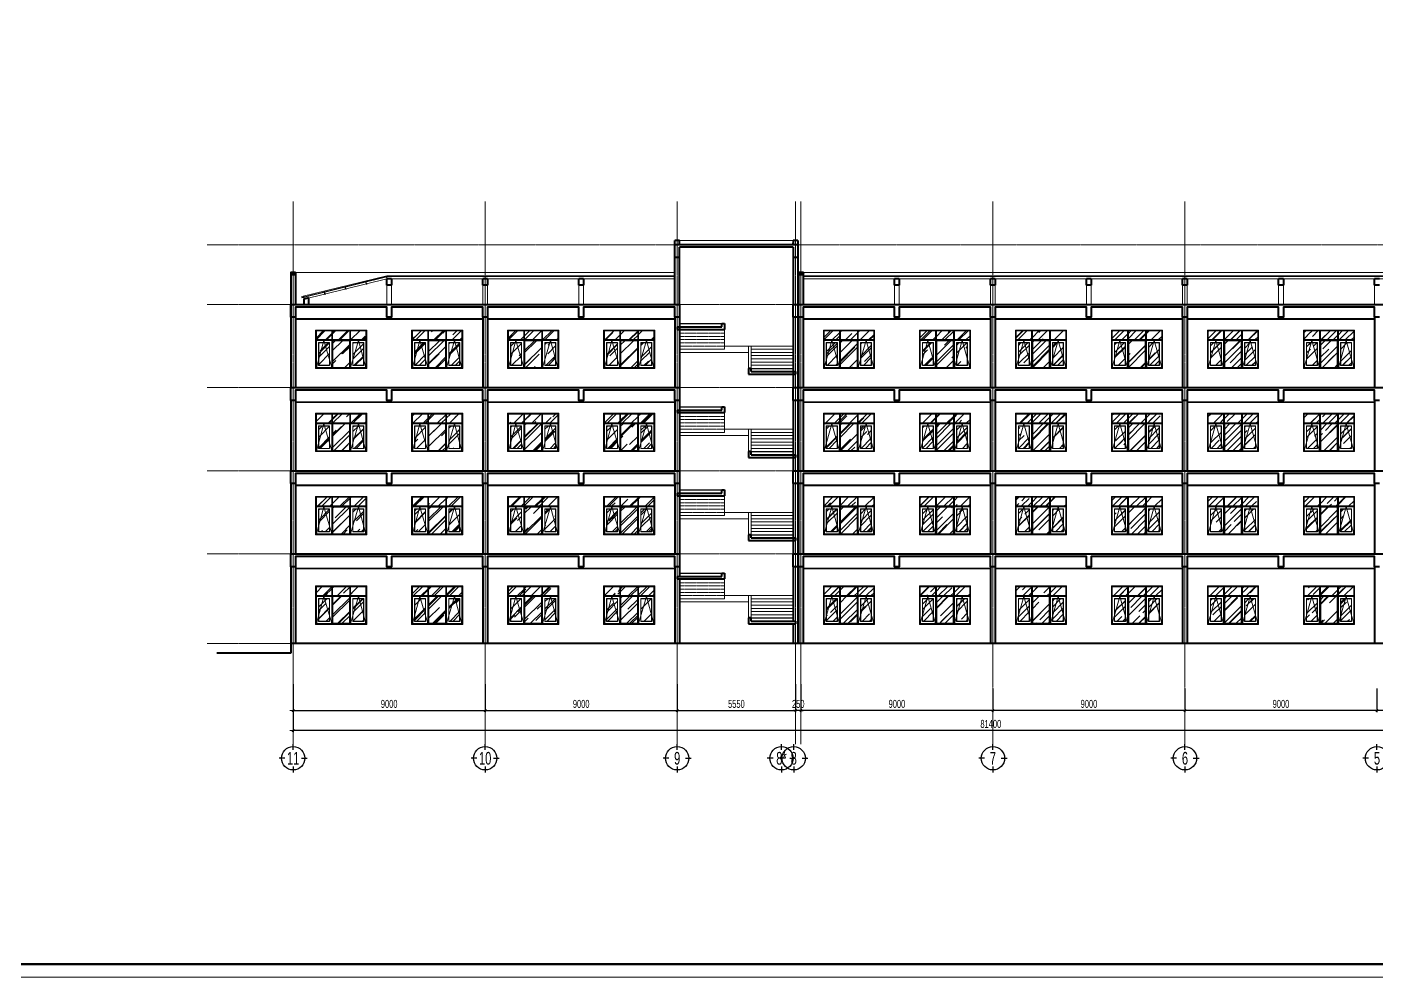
# Model space of a CAD drawing. Header units: millimetres. Extents: x 3174748 to 6019813, y -1021377 to -112338.
# Drawn here: x 3554969 to 3618243, y -346133 to -301583 of the extents above; entities that cross this region are included whole.
import ezdxf
from ezdxf.enums import TextEntityAlignment as Align

# ---------------------------------------------------------------- set-up
doc = ezdxf.new("R2010")
doc.units = ezdxf.units.MM
doc.header["$LTSCALE"] = 60
doc.header["$MEASUREMENT"] = 0
for name, pattern in [('18.06.01 - MAM NON$0$HIDDEN', [9.525, 6.35, -3.175]), ('CENTER', [2, 1.25, -0.25, 0.25, -0.25]), ('HIDDEN', [0.375, 0.25, -0.125])]:
    doc.linetypes.add(name, pattern=pattern)
doc.layers.get('DEFPOINTS').update_dxf_attribs({"lineweight": 0})
for name, color, linetype, lineweight in [('cat1', 30, 'Continuous', 40), ('cat2', 22, 'Continuous', 30), ('DBH_thay1', 63, 'Continuous', 18), ('dim', 144, 'Continuous', 13), ('hatch1', 136, 'Continuous', 9), ('Khungten_LCDI', 7, 'Continuous', 5), ('LC Dim', 8, 'Continuous', 18), ('LC Text1', 3, 'Continuous', 20), ('manh2', 155, 'Continuous', 9), ('thay1', 63, 'Continuous', 18), ('thay2', 151, 'Continuous', 15), ('truc', 76, 'CENTER', 9)]:
    doc.layers.add(name, color=color, linetype=linetype, lineweight=lineweight)
doc.styles.add('EG 1', font='VHAVANB.TTF')
doc.styles.add('HOATBIF', font='hoatbif.shx', dxfattribs={"width": 0.7})
doc.styles.add('Khungten', font='VHAVAN.TTF', dxfattribs={"width": 0.9, "height": 5000})
doc.styles.add('Tahoma', font='tahoma.ttf')
doc.styles.add('Title', font='VHBLACK.TTF', dxfattribs={"width": 0.8})
doc.dimstyles.new('1-150', dxfattribs={"dimscale": 150, "dimtxt": 2.5, "dimasz": 0.35, "dimexe": 0.5, "dimexo": 0, "dimgap": 0.8, "dimtad": 1, "dimdec": 0, "dimzin": 0, "dimdsep": 46, "dimtxsty": 'HOATBIF', "dimblk1": 'DOT', "dimblk2": 'DOT', "dimsah": 1, "dimcen": -1, "dimdle": 1, "dimclrd": 256, "dimclre": 256, "dimclrt": 4, "dimadec": 3, "dimazin": 2, "dimtfac": 0.333333, "dimtdec": 0, "dimtix": 1, "dimtmove": 2, "dimatfit": 3, "dimldrblk": 'DOT', "dimfxl": 1, "dimtvp": 0.833333, "dimtolj": 1, "dimtzin": 0, "dimarcsym": 0})
pattern_1 = [(135, (277759.4, 24012.63), (-1357.645, 509.117), [9000, -1200, 3000, -600]), (135, (276983, 24364.8), (-140.0073, -988.5353), [1800, -198, 3600, -450]), (135, (277186.6, 23864.14), (-2490.42983, 1921.91656), [4800, -840, 2400, -600])]
pattern_2 = [(135, (277759.4, 23662.6), (-1357.645, 509.117), [9000, -1200, 3000, -600]), (135, (276983, 24014.8), (-140.0073, -988.5353), [1800, -198, 3600, -450]), (135, (277186.6, 23514.14), (-2490.42983, 1921.91656), [4800, -840, 2400, -600])]

# ---------------------------------------------------------------- blocks, each defined once
blk = doc.blocks.new('lcdi fix H')
at = {"layer": 'DEFPOINTS', "lineweight": 0}
blk.add_lwpolyline([(-1200, -14850), (-1200, 14850), (40800, 14850), (40800, -14850)], close=True, dxfattribs=at)
at = {"layer": 'Khungten_LCDI', "color": 5, "lineweight": 60}
blk.add_lwpolyline([(0, -14650), (0, 14650), (40600, 14650), (40600, -14650)], close=True, dxfattribs=at)
at = {"color": 7, "style": 'Khungten', "width": 0.8}
for tag, p in [('REVISION', (39499, -10746)), ('NGAYHT', (39546, -11609))]:
    blk.add_attdef(tag, text='', height=200, dxfattribs=at).set_placement(p, align=Align.CENTER)
at = {"layer": 'LC Text1', "style": 'Title', "width": 3.882085}
for tag, p, p2 in [('TENBANVE1', (36913, -8886), (40339, -8886)), ('TENBANVE2', (36913, -9562), (40339, -9562))]:
    blk.add_attdef(tag, text='', height=250, dxfattribs=at).set_placement(p, p2, align=Align.FIT)
at = {"layer": 'LC Text1', "style": 'Title', "width": 0.7}
blk.add_attdef('SOBANVE', text='', height=250, dxfattribs=at).set_placement((39562, -13896), align=Align.CENTER)
blk = doc.blocks.new('A$C745F2B48')
at = {"layer": 'truc'}
for p, q in [((43081, 25450), (43081, 0)), ((52081, 25450), (52081, 0)), ((61081, 25450), (61081, 0)), ((61331, 25450), (61331, 0)), ((66881, 25450), (66881, 0)), ((75881, 25450), (75881, 0)), ((84881, 25450), (84881, 0)), ((0, 23418), (88920, 23418)), ((0, 20618), (88920, 20618)), ((0, 16718), (88920, 16718)), ((0, 12818), (88920, 12818)), ((0, 8918), (88920, 8918)), ((0, 4718), (88920, 4718))]:
    blk.add_line(p, q, dxfattribs=at)
blk = doc.blocks.new('DOT')
at = {"layer": 'LC Dim'}
blk.add_line((-3, 0), (3, 0), dxfattribs=at)
at = {"layer": 'LC Dim', "color": 4}
blk.add_line((-1, -1), (1, 1), dxfattribs=at)
blk.add_lwpolyline([(0.5, 1), (-1, -0.5), (-0.5, -1), (1, 0.5)], close=True, dxfattribs=at)
blk = doc.blocks.new('*D174')
at = {"layer": 'DEFPOINTS', "color": 0, "transparency": 16777216}
for p in [(3567443, -332406), (3576443, -332406), (3576443, -333635)]:
    blk.add_point(p, dxfattribs=at)
at = {"layer": 'dim', "lineweight": -2, "transparency": 16777216}
for p, q in [((3567443, -332406), (3567443, -333710)), ((3576443, -332406), (3576443, -333710)), ((3567496, -333635), (3576391, -333635))]:
    blk.add_line(p, q, dxfattribs=at)
at = {"layer": 'dim', "lineweight": -2, "transparency": 16777216, "xscale": 52.5, "yscale": 52.5, "zscale": 52.5, "rotation": 180}
blk.add_blockref('DOT', (3567443, -333635), dxfattribs=at)
at = {"layer": 'dim', "lineweight": -2, "transparency": 16777216, "xscale": 52.5, "yscale": 52.5, "zscale": 52.5}
blk.add_blockref('DOT', (3576443, -333635), dxfattribs=at)
at = {"layer": 'dim', "color": 4, "transparency": 16777216, "insert": (3571943, -333328), "char_height": 375, "attachment_point": 5, "style": 'HOATBIF'}
blk.add_mtext('\\A1;9000', dxfattribs=at)
blk = doc.blocks.new('*D175')
at = {"layer": 'DEFPOINTS', "color": 0, "transparency": 16777216}
for p in [(3576443, -332406), (3585443, -332406), (3585443, -333635)]:
    blk.add_point(p, dxfattribs=at)
at = {"layer": 'dim', "lineweight": -2, "transparency": 16777216}
for p, q in [((3576443, -332406), (3576443, -333710)), ((3585443, -332406), (3585443, -333710)), ((3576496, -333635), (3585391, -333635))]:
    blk.add_line(p, q, dxfattribs=at)
at = {"layer": 'dim', "lineweight": -2, "transparency": 16777216, "xscale": 52.5, "yscale": 52.5, "zscale": 52.5, "rotation": 180}
blk.add_blockref('DOT', (3576443, -333635), dxfattribs=at)
at = {"layer": 'dim', "lineweight": -2, "transparency": 16777216, "xscale": 52.5, "yscale": 52.5, "zscale": 52.5}
blk.add_blockref('DOT', (3585443, -333635), dxfattribs=at)
at = {"layer": 'dim', "color": 4, "transparency": 16777216, "insert": (3580943, -333328), "char_height": 375, "attachment_point": 5, "style": 'HOATBIF'}
blk.add_mtext('\\A1;9000', dxfattribs=at)
blk = doc.blocks.new('*D176')
at = {"layer": 'DEFPOINTS', "color": 0, "transparency": 16777216}
for p in [(3585443, -332406), (3590993, -332406), (3590993, -333635)]:
    blk.add_point(p, dxfattribs=at)
at = {"layer": 'dim', "lineweight": -2, "transparency": 16777216}
for p, q in [((3585443, -332406), (3585443, -333710)), ((3590993, -332406), (3590993, -333710)), ((3585496, -333635), (3590941, -333635))]:
    blk.add_line(p, q, dxfattribs=at)
at = {"layer": 'dim', "lineweight": -2, "transparency": 16777216, "xscale": 52.5, "yscale": 52.5, "zscale": 52.5, "rotation": 180}
blk.add_blockref('DOT', (3585443, -333635), dxfattribs=at)
at = {"layer": 'dim', "lineweight": -2, "transparency": 16777216, "xscale": 52.5, "yscale": 52.5, "zscale": 52.5}
blk.add_blockref('DOT', (3590993, -333635), dxfattribs=at)
at = {"layer": 'dim', "color": 4, "transparency": 16777216, "insert": (3588218, -333328), "char_height": 375, "attachment_point": 5, "style": 'HOATBIF'}
blk.add_mtext('\\A1;5550', dxfattribs=at)
blk = doc.blocks.new('*D180')
at = {"layer": 'DEFPOINTS', "color": 0, "transparency": 16777216}
for p in [(3618243, -332601), (3627243, -332406), (3618243, -333635)]:
    blk.add_point(p, dxfattribs=at)
at = {"layer": 'dim', "lineweight": -2, "transparency": 16777216}
for p, q in [((3618243, -332601), (3618243, -333710)), ((3627243, -332406), (3627243, -333710)), ((3627191, -333635), (3618296, -333635))]:
    blk.add_line(p, q, dxfattribs=at)
at = {"layer": 'dim', "lineweight": -2, "transparency": 16777216, "xscale": 52.5, "yscale": 52.5, "zscale": 52.5, "rotation": 180}
blk.add_blockref('DOT', (3618243, -333635), dxfattribs=at)
at = {"layer": 'dim', "lineweight": -2, "transparency": 16777216, "xscale": 52.5, "yscale": 52.5, "zscale": 52.5}
blk.add_blockref('DOT', (3627243, -333635), dxfattribs=at)
at = {"layer": 'dim', "color": 4, "transparency": 16777216, "insert": (3622743, -333328), "char_height": 375, "attachment_point": 5, "style": 'HOATBIF'}
blk.add_mtext('\\A1;9000', dxfattribs=at)
blk = doc.blocks.new('*D181')
at = {"layer": 'DEFPOINTS', "color": 0, "transparency": 16777216}
for p in [(3609243, -332601), (3618243, -332601), (3609243, -333635)]:
    blk.add_point(p, dxfattribs=at)
at = {"layer": 'dim', "lineweight": -2, "transparency": 16777216}
for p, q in [((3609243, -332601), (3609243, -333710)), ((3618243, -332601), (3618243, -333710)), ((3618191, -333635), (3609296, -333635))]:
    blk.add_line(p, q, dxfattribs=at)
at = {"layer": 'dim', "lineweight": -2, "transparency": 16777216, "xscale": 52.5, "yscale": 52.5, "zscale": 52.5, "rotation": 180}
blk.add_blockref('DOT', (3609243, -333635), dxfattribs=at)
at = {"layer": 'dim', "lineweight": -2, "transparency": 16777216, "xscale": 52.5, "yscale": 52.5, "zscale": 52.5}
blk.add_blockref('DOT', (3618243, -333635), dxfattribs=at)
at = {"layer": 'dim', "color": 4, "transparency": 16777216, "insert": (3613743, -333328), "char_height": 375, "attachment_point": 5, "style": 'HOATBIF'}
blk.add_mtext('\\A1;9000', dxfattribs=at)
blk = doc.blocks.new('*D182')
at = {"layer": 'DEFPOINTS', "color": 0, "transparency": 16777216}
for p in [(3600243, -332601), (3609243, -332601), (3600243, -333635)]:
    blk.add_point(p, dxfattribs=at)
at = {"layer": 'dim', "lineweight": -2, "transparency": 16777216}
for p, q in [((3600243, -332601), (3600243, -333710)), ((3609243, -332601), (3609243, -333710)), ((3609191, -333635), (3600296, -333635))]:
    blk.add_line(p, q, dxfattribs=at)
at = {"layer": 'dim', "lineweight": -2, "transparency": 16777216, "xscale": 52.5, "yscale": 52.5, "zscale": 52.5, "rotation": 180}
blk.add_blockref('DOT', (3600243, -333635), dxfattribs=at)
at = {"layer": 'dim', "lineweight": -2, "transparency": 16777216, "xscale": 52.5, "yscale": 52.5, "zscale": 52.5}
blk.add_blockref('DOT', (3609243, -333635), dxfattribs=at)
at = {"layer": 'dim', "color": 4, "transparency": 16777216, "insert": (3604743, -333328), "char_height": 375, "attachment_point": 5, "style": 'HOATBIF'}
blk.add_mtext('\\A1;9000', dxfattribs=at)
blk = doc.blocks.new('*D183')
at = {"layer": 'DEFPOINTS', "color": 0, "transparency": 16777216}
for p in [(3591243, -332406), (3600243, -332601), (3591243, -333635)]:
    blk.add_point(p, dxfattribs=at)
at = {"layer": 'dim', "lineweight": -2, "transparency": 16777216}
for p, q in [((3591243, -332406), (3591243, -333710)), ((3600243, -332601), (3600243, -333710)), ((3600191, -333635), (3591296, -333635))]:
    blk.add_line(p, q, dxfattribs=at)
at = {"layer": 'dim', "lineweight": -2, "transparency": 16777216, "xscale": 52.5, "yscale": 52.5, "zscale": 52.5, "rotation": 180}
blk.add_blockref('DOT', (3591243, -333635), dxfattribs=at)
at = {"layer": 'dim', "lineweight": -2, "transparency": 16777216, "xscale": 52.5, "yscale": 52.5, "zscale": 52.5}
blk.add_blockref('DOT', (3600243, -333635), dxfattribs=at)
at = {"layer": 'dim', "color": 4, "transparency": 16777216, "insert": (3595743, -333328), "char_height": 375, "attachment_point": 5, "style": 'HOATBIF'}
blk.add_mtext('\\A1;9000', dxfattribs=at)
blk = doc.blocks.new('*D184')
at = {"layer": 'DEFPOINTS', "color": 0, "transparency": 16777216}
for p in [(3590993, -332896), (3591243, -332896), (3590993, -333635)]:
    blk.add_point(p, dxfattribs=at)
at = {"layer": 'dim', "lineweight": -2, "transparency": 16777216}
for p, q in [((3590993, -332896), (3590993, -333710)), ((3591243, -332896), (3591243, -333710)), ((3590941, -333635), (3590888, -333635)), ((3591243, -333635), (3590993, -333635)), ((3591296, -333635), (3591348, -333635))]:
    blk.add_line(p, q, dxfattribs=at)
at = {"layer": 'dim', "lineweight": -2, "transparency": 16777216, "xscale": 52.5, "yscale": 52.5, "zscale": 52.5}
blk.add_blockref('DOT', (3590993, -333635), dxfattribs=at)
at = {"layer": 'dim', "lineweight": -2, "transparency": 16777216, "xscale": 52.5, "yscale": 52.5, "zscale": 52.5, "rotation": 180}
blk.add_blockref('DOT', (3591243, -333635), dxfattribs=at)
at = {"layer": 'dim', "color": 4, "transparency": 16777216, "insert": (3591118, -333328), "char_height": 375, "attachment_point": 5, "style": 'HOATBIF'}
blk.add_mtext('\\A1;250', dxfattribs=at)
blk = doc.blocks.new('*D185')
at = {"layer": 'DEFPOINTS', "color": 0, "transparency": 16777216}
for p in [(3567443, -332406, 0), (3648843, -332406, 0), (3567443, -334573)]:
    blk.add_point(p, dxfattribs=at)
at = {"layer": 'dim', "lineweight": -2, "transparency": 16777216}
for p, q in [((3567443, -332406), (3567443, -334648)), ((3648843, -332406), (3648843, -334648)), ((3648791, -334573), (3567496, -334573))]:
    blk.add_line(p, q, dxfattribs=at)
at = {"layer": 'dim', "lineweight": -2, "transparency": 16777216, "xscale": 52.5, "yscale": 52.5, "zscale": 52.5, "rotation": 180}
blk.add_blockref('DOT', (3567443, -334573), dxfattribs=at)
at = {"layer": 'dim', "lineweight": -2, "transparency": 16777216, "xscale": 52.5, "yscale": 52.5, "zscale": 52.5}
blk.add_blockref('DOT', (3648843, -334573), dxfattribs=at)
at = {"layer": 'dim', "color": 4, "transparency": 16777216, "insert": (3600143, -334265), "char_height": 375, "attachment_point": 5, "style": 'HOATBIF'}
blk.add_mtext('\\A1;81400', dxfattribs=at)
blk = doc.blocks.new('KyHieu TrucDinhVi')
at = {"color": 7, "lineweight": 30}
for p, q in [((0, 2.36), (0, 4)), ((-2.36, 0), (-4, 0)), ((2.36, 0), (4, 0)), ((0, -2.36), (0, -4))]:
    blk.add_line(p, q, dxfattribs=at)
blk.add_circle((0, 0), 3.3, dxfattribs=at)
at = {"ltscale": 20, "style": 'Tahoma'}
blk.add_attdef('AA', text='', height=3, dxfattribs=at).set_placement((0, 0), align=Align.MIDDLE_CENTER)
blk = doc.blocks.new('A$C734D07D0')
at = {"layer": 'hatch1'}
h = blk.add_hatch(dxfattribs=at)
h.set_pattern_fill('BTCT', color=256, scale=20)
h.set_pattern_definition([(50, (-237974.33, 109918.81), (143.452037, -12.550427), [15, -165]), (355, (-237974.33, 109918.81), (-27.75027, 150.43843), [12, -132]), (100.4514, (-237962.38, 109917.77), (115.70188, 137.88791), [12.74804, -140.22842]), (46.1842, (-237974.33, 109958.81), (213.44821, -33.1038), [22.5, -247.5]), (96.6356, (-237956.54, 109956.05), (186.93254, 194.82357), [19.12206, -210.3426]), (351.1842, (-237974.33, 109958.81), (186.93239, 194.82372), [18, -198]), (21, (-237954.33, 109948.81), (119.38141, -80.52378), [15, -165]), (326, (-237954.33, 109948.81), (48.66307, 145.03001), [12, -132]), (71.4514, (-237944.38, 109942.1), (168.044526, 64.5061), [12.74804, -140.22842]), (37.5, (-237974.33, 109918.813), (2.431971, 66.578771), [0, -130.4, 0, -134, 0, -132.5]), (7.5, (-237974.33, 109918.81), (52.613907, 78.882342), [0, -76.4, 0, -127.4, 0, -50.5]), (327.5, (-238018.93, 109918.813), (106.764487, -4.510974), [0, -50, 0, -156, 0, -207]), (317.5, (-238038.93, 109918.81), (116.637234, 20.020996), [0, -65, 0, -103.6, 0, -147]), (45, (-237974.33, 109918.81), (-53.033009, 53.033009), []), (45, (-237938.975, 109918.81), (-53.033009, 53.033009), [])])
h.paths.add_polyline_path([(220, 100), (0, 100), (0, 0), (220, 0)])
at = {"layer": 'cat1'}
blk.add_lwpolyline([(220, 100), (0, 100), (0, 0), (220, 0)], close=True, dxfattribs=at)
blk = doc.blocks.new('A$C39BC2473')
at = {"layer": 'cat2'}
blk.add_lwpolyline([(50, 100), (0, 100), (0, 0), (50, 0)], dxfattribs=at)
blk = doc.blocks.new('*U85')
at = {"layer": 'cat1', "xscale": 0.999421507006231, "yscale": 0.999421507006231, "zscale": 0.999421507006231}
blk.add_blockref('A$C39BC2473', (-25, -50), dxfattribs=at)
blk = doc.blocks.new('*U86')
at = {"layer": 'cat1', "color": 0, "linetype": 'ByBlock', "lineweight": -2, "transparency": 16777216}
for p in [(0, 0), (1000, 0), (2000, 0), (3000, 0), (4000, 0)]:
    blk.add_blockref('*U85', p, dxfattribs=at)
blk = doc.blocks.new('cua so lop hoc')
at = {"layer": 'hatch1', "extrusion": (0, 0, -1)}
h = blk.add_hatch(dxfattribs=at)
h.set_pattern_fill('AR-RROOF', color=256, scale=600, angle=134.99999)
h.set_pattern_definition(pattern_2)
h.paths.add_polyline_path([(-760, 1760), (-40, 1760), (-40, 1350), (-760, 1350)])
h = blk.add_hatch(dxfattribs=at)
h.set_pattern_fill('AR-RROOF', color=256, scale=600, angle=134.99999)
h.set_pattern_definition(pattern_2)
h.paths.add_polyline_path([(-1600, 1760), (-800, 1760), (-800, 1350), (-1600, 1350)])
h = blk.add_hatch(dxfattribs=at)
h.set_pattern_fill('AR-RROOF', color=256, scale=600, angle=134.99999)
h.set_pattern_definition(pattern_1)
edge = h.paths.add_edge_path()
edge.add_line((-1600, 1298), (-800, 1298))
edge.add_line((-800, 1298), (-800, 52))
edge.add_line((-800, 52), (-1600, 52))
edge.add_line((-1600, 52), (-1600, 1448))
h = blk.add_hatch(dxfattribs=at)
h.set_pattern_fill('AR-RROOF', color=256, scale=600, angle=134.99999)
h.set_pattern_definition(pattern_2)
h.paths.add_polyline_path([(-2360, 1760), (-1640, 1760), (-1640, 1350), (-2360, 1350)])
h = blk.add_hatch(dxfattribs=at)
h.set_pattern_fill('AR-RROOF', color=256, scale=600, angle=134.99999)
h.set_pattern_definition(pattern_1)
edge = h.paths.add_edge_path()
edge.add_line((-661, 1198), (-165, 1198))
edge.add_line((-165, 1198), (-165, 152))
edge.add_line((-152, 152), (-648, 152))
edge.add_line((-648, 152), (-661, 1207))
h = blk.add_hatch(dxfattribs=at)
h.set_pattern_fill('AR-RROOF', color=256, scale=600, angle=134.99999)
h.set_pattern_definition(pattern_1)
edge = h.paths.add_edge_path()
edge.add_line((-2248, 1198), (-1752, 1198))
edge.add_line((-1752, 1198), (-1752, 52))
edge.add_line((-1752, 152), (-2248, 152))
edge.add_line((-2248, 152), (-2248, 1200))
at = {"layer": 'hatch1', "linetype": '18.06.01 - MAM NON$0$HIDDEN', "ltscale": 20, "extrusion": (0, 0, -1)}
for points in [[(-760, 40), (-393, 1310), (-40, 40)], [(-2360, 40), (-2007, 1310), (-1640, 40)]]:
    blk.add_lwpolyline(points, dxfattribs=at)
at = {"layer": 'manh2', "extrusion": (-1.25491e-18, -1.82462e-06, -1)}
for p, q in [((0, 1800), (760, 1800)), ((0, 0), (0, 1800)), ((40, 1800), (40, 0)), ((760, 1760), (40, 1760)), ((40, 1350), (760, 1350)), ((760, 1310), (40, 1310)), ((760, 0), (760, 1800)), ((760, 1800), (1600, 1800)), ((800, 1800), (800, 0)), ((1600, 1760), (800, 1760)), ((800, 1350), (1600, 1350)), ((1600, 1310), (800, 1310)), ((1600, 0), (1600, 1800)), ((1600, 1800), (2360, 1800)), ((1640, 1800), (1640, 0)), ((2360, 1760), (1640, 1760)), ((1640, 1350), (2360, 1350)), ((2360, 1310), (1640, 1310)), ((2360, 0), (2360, 1800)), ((2360, 1800), (2400, 1800)), ((2400, 0), (2400, 1800)), ((0, 0), (760, 0)), ((40, 40), (760, 40)), ((760, 0), (1600, 0)), ((800, 40), (1600, 40)), ((1600, 0), (2360, 0)), ((1640, 40), (2360, 40)), ((2360, 0), (2400, 0))]:
    blk.add_line(p, q, dxfattribs=at)
at = {"layer": 'manh2', "extrusion": (0, 0, -1)}
for points in [[(-1588, 1298), (-812, 1298), (-812, 52), (-1588, 52)], [(-140, 1210), (-660, 1210), (-660, 140), (-140, 140)], [(-152, 1198), (-648, 1198), (-648, 152), (-152, 152)], [(-2260, 1210), (-1740, 1210), (-1740, 140), (-2260, 140)], [(-2248, 1198), (-1752, 1198), (-1752, 152), (-2248, 152)]]:
    blk.add_lwpolyline(points, close=True, dxfattribs=at)

msp = doc.modelspace()

# ---------------------------------------------------------------- linework, layer by layer
at = {"layer": 'cat1'}
for p, q in [((3585553.2, -311594.8), (3585333.2, -311594.8)), ((3585333.2, -314594.8), (3585333.2, -311594.8)), ((3591103.2, -311794.8), (3585333.2, -311794.8)), ((3585553.2, -311794.8), (3585553.2, -311594.8)), ((3590883.2, -311914.8), (3585553.2, -311914.8)), ((3585553.2, -314594.8), (3585553.2, -311914.8)), ((3590883.2, -311594.8), (3590883.2, -311794.8)), ((3591103.2, -311594.8), (3590883.2, -311594.8)), ((3590883.2, -311794.8), (3590883.2, -311697.6)), ((3590883.2, -311914.8), (3590883.2, -314594.8)), ((3591103.2, -311594.8), (3591103.2, -314594.8)), ((3585553.2, -312394.8), (3585333.2, -312394.8)), ((3591103.2, -312394.8), (3590883.2, -312394.8)), ((3567333.2, -313094.8), (3567553.2, -313094.8)), ((3567333.2, -313094.8), (3567333.2, -318494.8)), ((3567553.2, -313094.8), (3567553.2, -314594.8)), ((3591133.2, -313094.8), (3591133.2, -314594.8)), ((3591353.2, -313094.8), (3591133.2, -313094.8)), ((3591353.2, -313094.8), (3591353.2, -314594.8)), ((3572053.2, -313394.8), (3571833.2, -313394.8)), ((3571833.2, -313694.8), (3571833.2, -313394.8)), ((3572053.2, -313694.8), (3571833.2, -313694.8)), ((3572053.2, -313394.8), (3572053.2, -313694.8)), ((3576553.2, -313394.8), (3576333.2, -313394.8)), ((3576333.2, -313694.8), (3576333.2, -313394.8)), ((3576553.2, -313694.8), (3576333.2, -313694.8)), ((3576553.2, -313394.8), (3576553.2, -313694.8)), ((3581053.2, -313394.8), (3580833.2, -313394.8)), ((3580833.2, -313694.8), (3580833.2, -313394.8)), ((3581053.2, -313694.8), (3580833.2, -313694.8)), ((3581053.2, -313394.8), (3581053.2, -313694.8)), ((3595853.2, -313394.8), (3595633.2, -313394.8)), ((3595633.2, -313694.8), (3595633.2, -313394.8)), ((3595853.2, -313694.8), (3595633.2, -313694.8)), ((3595853.2, -313394.8), (3595853.2, -313694.8)), ((3600353.2, -313394.8), (3600133.2, -313394.8)), ((3600133.2, -313694.8), (3600133.2, -313394.8)), ((3600353.2, -313694.8), (3600133.2, -313694.8)), ((3600353.2, -313394.8), (3600353.2, -313694.8)), ((3604853.2, -313394.8), (3604633.2, -313394.8)), ((3604633.2, -313694.8), (3604633.2, -313394.8)), ((3604853.2, -313694.8), (3604633.2, -313694.8)), ((3604853.2, -313394.8), (3604853.2, -313694.8)), ((3609353.2, -313394.8), (3609133.2, -313394.8)), ((3609133.2, -313694.8), (3609133.2, -313394.8)), ((3609353.2, -313694.8), (3609133.2, -313694.8)), ((3609353.2, -313394.8), (3609353.2, -313694.8)), ((3613853.2, -313394.8), (3613633.2, -313394.8)), ((3613633.2, -313694.8), (3613633.2, -313394.8)), ((3613853.2, -313694.8), (3613633.2, -313694.8)), ((3613853.2, -313394.8), (3613853.2, -313694.8)), ((3618353.2, -313394.8), (3618133.2, -313394.8)), ((3618133.2, -313694.8), (3618133.2, -313394.8)), ((3618353.2, -313694.8), (3618133.2, -313694.8)), ((3568173.2, -314290.9), (3567953.2, -314344.8)), ((3567953.2, -314594.8), (3567953.2, -314344.8)), ((3568173.2, -314594.8), (3568173.2, -314290.9)), ((3567553.2, -314714.8), (3567553.2, -318494.8)), ((3576333.2, -315194.8), (3576333.2, -318494.8)), ((3576553.2, -315194.8), (3576553.2, -318494.8)), ((3585333.2, -315194.8), (3585333.2, -318494.8)), ((3585443.2, -315644.8), (3587533.2, -315644.8)), ((3585443.2, -315644.8), (3585443.2, -315764.8)), ((3585553.2, -315194.8), (3585553.2, -318494.8)), ((3587533.2, -315644.8), (3587533.2, -315494.8)), ((3587533.2, -315494.8), (3587653.2, -315494.8)), ((3587653.2, -315494.8), (3587653.2, -315764.8)), ((3590883.2, -315194.8), (3590883.2, -318494.8)), ((3591103.2, -315194.8), (3591103.2, -318494.8)), ((3591133.2, -315194.8), (3591133.2, -318494.8)), ((3591353.2, -315194.8), (3591353.2, -318494.8)), ((3600133.2, -315194.8), (3600133.2, -318494.8)), ((3600353.2, -315194.8), (3600353.2, -318494.8)), ((3609133.2, -315194.8), (3609133.2, -318494.8)), ((3609353.2, -315194.8), (3609353.2, -318494.8)), ((3618133.2, -315194.8), (3618133.2, -318494.8)), ((3585443.2, -315764.8), (3587653.2, -315764.8)), ((3588903.2, -317594.8), (3588783.2, -317594.8)), ((3588783.2, -317594.8), (3588783.2, -317864.8)), ((3588903.2, -317744.8), (3588903.2, -317594.8)), ((3588783.2, -317864.8), (3590993.2, -317864.8)), ((3588903.2, -317744.8), (3590993.2, -317744.8)), ((3590993.2, -317744.8), (3590993.2, -317864.8)), ((3567333.2, -319094.8), (3567333.2, -322394.8)), ((3567553.2, -319094.8), (3567553.2, -322394.8)), ((3576333.2, -319094.8), (3576333.2, -322394.8)), ((3576553.2, -319094.8), (3576553.2, -322394.8)), ((3585333.2, -319094.8), (3585333.2, -322394.8)), ((3585553.2, -319094.8), (3585553.2, -322394.8)), ((3587533.2, -319544.8), (3587533.2, -319394.8)), ((3587533.2, -319394.8), (3587653.2, -319394.8)), ((3587653.2, -319394.8), (3587653.2, -319664.8)), ((3590883.2, -319094.8), (3590883.2, -322394.8)), ((3591103.2, -319094.8), (3591103.2, -322394.8)), ((3591133.2, -319094.8), (3591133.2, -322394.8)), ((3591353.2, -319094.8), (3591353.2, -322394.8)), ((3600133.2, -319094.8), (3600133.2, -322394.8)), ((3600353.2, -319094.8), (3600353.2, -322394.8)), ((3609133.2, -319094.8), (3609133.2, -322394.8)), ((3609353.2, -319094.8), (3609353.2, -322394.8)), ((3618133.2, -319094.8), (3618133.2, -322394.8)), ((3585443.2, -319544.8), (3587533.2, -319544.8)), ((3585443.2, -319544.8), (3585443.2, -319664.8)), ((3585443.2, -319664.8), (3587653.2, -319664.8)), ((3588903.2, -321494.8), (3588783.2, -321494.8)), ((3588783.2, -321494.8), (3588783.2, -321764.8)), ((3588783.2, -321764.8), (3590993.2, -321764.8)), ((3588903.2, -321644.8), (3588903.2, -321494.8)), ((3588903.2, -321644.8), (3590993.2, -321644.8)), ((3590993.2, -321644.8), (3590993.2, -321764.8)), ((3567333.2, -322994.8), (3567333.2, -326294.8)), ((3567553.2, -322994.8), (3567553.2, -326294.8)), ((3576333.2, -322994.8), (3576333.2, -326294.8)), ((3576553.2, -322994.8), (3576553.2, -326294.8)), ((3585333.2, -322994.8), (3585333.2, -326294.8)), ((3585553.2, -322994.8), (3585553.2, -326294.8)), ((3587533.2, -323444.8), (3587533.2, -323294.8)), ((3587533.2, -323294.8), (3587653.2, -323294.8)), ((3587653.2, -323294.8), (3587653.2, -323564.8)), ((3590883.2, -322994.8), (3590883.2, -326294.8)), ((3591103.2, -322994.8), (3591103.2, -326294.8)), ((3591133.2, -322994.8), (3591133.2, -326294.8)), ((3591353.2, -322994.8), (3591353.2, -326294.8)), ((3600133.2, -322994.8), (3600133.2, -326294.8)), ((3600353.2, -322994.8), (3600353.2, -326294.8)), ((3609133.2, -322994.8), (3609133.2, -326294.8)), ((3609353.2, -322994.8), (3609353.2, -326294.8)), ((3618133.2, -322994.8), (3618133.2, -326294.8)), ((3585443.2, -323444.8), (3587533.2, -323444.8)), ((3585443.2, -323444.8), (3585443.2, -323564.8)), ((3585443.2, -323564.8), (3587653.2, -323564.8)), ((3588903.2, -325394.8), (3588783.2, -325394.8)), ((3588783.2, -325394.8), (3588783.2, -325664.8)), ((3588783.2, -325664.8), (3590993.2, -325664.8)), ((3588903.2, -325544.8), (3588903.2, -325394.8)), ((3588903.2, -325544.8), (3590993.2, -325544.8)), ((3590993.2, -325544.8), (3590993.2, -325664.8)), ((3567333.2, -326894.8), (3567333.2, -330944.8)), ((3567553.2, -326894.8), (3567553.2, -330494.8)), ((3576333.2, -326894.8), (3576333.2, -330494.8)), ((3576553.2, -326894.8), (3576553.2, -330494.8)), ((3585333.2, -326894.8), (3585333.2, -330494.8)), ((3585553.2, -326894.8), (3585553.2, -327344.8)), ((3590883.2, -326894.8), (3590883.2, -329444.8)), ((3591103.2, -326894.8), (3591103.2, -330494.8)), ((3591133.2, -326894.8), (3591133.2, -330494.8)), ((3591353.2, -326894.8), (3591353.2, -330494.8)), ((3600133.2, -326894.8), (3600133.2, -330494.8)), ((3600353.2, -326894.8), (3600353.2, -330494.8)), ((3609133.2, -326894.8), (3609133.2, -330494.8)), ((3609353.2, -326894.8), (3609353.2, -330494.8)), ((3618133.2, -326894.8), (3618133.2, -330494.8)), ((3585443.2, -327344.8), (3587533.2, -327344.8)), ((3585443.2, -327344.8), (3585443.2, -327464.8)), ((3585443.2, -327464.8), (3587653.2, -327464.8)), ((3585553.2, -327464.8), (3585553.2, -330494.8)), ((3587533.2, -327344.8), (3587533.2, -327194.8)), ((3587533.2, -327194.8), (3587653.2, -327194.8)), ((3587653.2, -327194.8), (3587653.2, -327464.8)), ((3588903.2, -329294.8), (3588783.2, -329294.8)), ((3588783.2, -329294.8), (3588783.2, -329564.8)), ((3588783.2, -329564.8), (3590993.2, -329564.8)), ((3588903.2, -329444.8), (3588903.2, -329294.8)), ((3588903.2, -329444.8), (3590993.2, -329444.8)), ((3590883.2, -329564.8), (3590883.2, -330494.8)), ((3590993.2, -329444.8), (3590993.2, -329564.8)), ((3640553.2, -330494.8), (3567333.2, -330494.8)), ((3567333.2, -330944.8), (3563872.7, -330944.8))]:
    msp.add_line(p, q, dxfattribs=at)
for points in [[(3567333.2, -314594.8), (3585553.2, -314594.8), (3585553.2, -315194.8), (3585333.2, -315194.8), (3585333.2, -314714.8), (3581053.2, -314714.8), (3581053.2, -315194.8), (3580833.2, -315194.8), (3580833.2, -314714.8), (3576553.2, -314714.8), (3576553.2, -315194.8), (3576333.2, -315194.8), (3576333.2, -314714.8), (3572053.2, -314714.8), (3572053.2, -315194.8), (3571833.2, -315194.8), (3571833.2, -314714.8), (3567553.2, -314714.8), (3567553.2, -315194.8), (3567333.2, -315194.8)], [(3590883.2, -314594.8), (3591103.2, -314594.8), (3591103.2, -315194.8), (3590883.2, -315194.8)], [(3590883.2, -318494.8), (3591103.2, -318494.8), (3591103.2, -319094.8), (3590883.2, -319094.8)], [(3590883.2, -322394.8), (3591103.2, -322394.8), (3591103.2, -322994.8), (3590883.2, -322994.8)], [(3590883.2, -326294.8), (3591103.2, -326294.8), (3591103.2, -326894.8), (3590883.2, -326894.8)]]:
    msp.add_lwpolyline(points, close=True, dxfattribs=at)
for points in [[(3618353.2, -315194.8), (3618133.2, -315194.8), (3618133.2, -314714.8), (3613853.2, -314714.8), (3613853.2, -315194.8), (3613633.2, -315194.8), (3613633.2, -314714.8), (3609353.2, -314714.8), (3609353.2, -315194.8), (3609133.2, -315194.8), (3609133.2, -314714.8), (3604853.2, -314714.8), (3604853.2, -315194.8), (3604633.2, -315194.8), (3604633.2, -314714.8), (3600353.2, -314714.8), (3600353.2, -315194.8), (3600133.2, -315194.8), (3600133.2, -314714.8), (3595853.2, -314714.8), (3595853.2, -315194.8), (3595633.2, -315194.8), (3595633.2, -314714.8), (3591353.2, -314714.8), (3591353.2, -315194.8), (3591133.2, -315194.8), (3591133.2, -314594.8), (3636353.2, -314594.8)], [(3567333.2, -318494.8), (3585553.2, -318494.8), (3585553.2, -319094.8), (3585333.2, -319094.8), (3585333.2, -318614.8), (3581053.2, -318614.8), (3581053.2, -319094.8), (3580833.2, -319094.8), (3580833.2, -318614.8), (3576553.2, -318614.8), (3576553.2, -319094.8), (3576333.2, -319094.8), (3576333.2, -318614.8), (3572053.2, -318614.8), (3572053.2, -319094.8), (3571833.2, -319094.8), (3571833.2, -318614.8), (3567553.2, -318614.8), (3567553.2, -319094.8), (3567333.2, -319094.8), (3567333.2, -318494.8)], [(3618353.2, -319094.8), (3618133.2, -319094.8), (3618133.2, -318614.8), (3613853.2, -318614.8), (3613853.2, -319094.8), (3613633.2, -319094.8), (3613633.2, -318614.8), (3609353.2, -318614.8), (3609353.2, -319094.8), (3609133.2, -319094.8), (3609133.2, -318614.8), (3604853.2, -318614.8), (3604853.2, -319094.8), (3604633.2, -319094.8), (3604633.2, -318614.8), (3600353.2, -318614.8), (3600353.2, -319094.8), (3600133.2, -319094.8), (3600133.2, -318614.8), (3595853.2, -318614.8), (3595853.2, -319094.8), (3595633.2, -319094.8), (3595633.2, -318614.8), (3591353.2, -318614.8), (3591353.2, -319094.8), (3591133.2, -319094.8), (3591133.2, -318494.8), (3636353.2, -318494.8)], [(3567333.2, -322394.8), (3585553.2, -322394.8), (3585553.2, -322994.8), (3585333.2, -322994.8), (3585333.2, -322514.8), (3581053.2, -322514.8), (3581053.2, -322994.8), (3580833.2, -322994.8), (3580833.2, -322514.8), (3576553.2, -322514.8), (3576553.2, -322994.8), (3576333.2, -322994.8), (3576333.2, -322514.8), (3572053.2, -322514.8), (3572053.2, -322994.8), (3571833.2, -322994.8), (3571833.2, -322514.8), (3567553.2, -322514.8), (3567553.2, -322994.8), (3567333.2, -322994.8), (3567333.2, -322394.8)], [(3618353.2, -322994.8), (3618133.2, -322994.8), (3618133.2, -322514.8), (3613853.2, -322514.8), (3613853.2, -322994.8), (3613633.2, -322994.8), (3613633.2, -322514.8), (3609353.2, -322514.8), (3609353.2, -322994.8), (3609133.2, -322994.8), (3609133.2, -322514.8), (3604853.2, -322514.8), (3604853.2, -322994.8), (3604633.2, -322994.8), (3604633.2, -322514.8), (3600353.2, -322514.8), (3600353.2, -322994.8), (3600133.2, -322994.8), (3600133.2, -322514.8), (3595853.2, -322514.8), (3595853.2, -322994.8), (3595633.2, -322994.8), (3595633.2, -322514.8), (3591353.2, -322514.8), (3591353.2, -322994.8), (3591133.2, -322994.8), (3591133.2, -322394.8), (3636353.2, -322394.8)], [(3567333.2, -326294.8), (3585553.2, -326294.8), (3585553.2, -326894.8), (3585333.2, -326894.8), (3585333.2, -326414.8), (3581053.2, -326414.8), (3581053.2, -326894.8), (3580833.2, -326894.8), (3580833.2, -326414.8), (3576553.2, -326414.8), (3576553.2, -326894.8), (3576333.2, -326894.8), (3576333.2, -326414.8), (3572053.2, -326414.8), (3572053.2, -326894.8), (3571833.2, -326894.8), (3571833.2, -326414.8), (3567553.2, -326414.8), (3567553.2, -326894.8), (3567333.2, -326894.8), (3567333.2, -326294.8)], [(3618353.2, -326894.8), (3618133.2, -326894.8), (3618133.2, -326414.8), (3613853.2, -326414.8), (3613853.2, -326894.8), (3613633.2, -326894.8), (3613633.2, -326414.8), (3609353.2, -326414.8), (3609353.2, -326894.8), (3609133.2, -326894.8), (3609133.2, -326414.8), (3604853.2, -326414.8), (3604853.2, -326894.8), (3604633.2, -326894.8), (3604633.2, -326414.8), (3600353.2, -326414.8), (3600353.2, -326894.8), (3600133.2, -326894.8), (3600133.2, -326414.8), (3595853.2, -326414.8), (3595853.2, -326894.8), (3595633.2, -326894.8), (3595633.2, -326414.8), (3591353.2, -326414.8), (3591353.2, -326894.8), (3591133.2, -326894.8), (3591133.2, -326294.8), (3636353.2, -326294.8)]]:
    msp.add_lwpolyline(points, dxfattribs=at)
at = {"layer": 'cat2'}
for p, q in [((3567853.2, -314266.3), (3571836.7, -313291)), ((3585333.2, -313291), (3571836.7, -313291)), ((3636133.2, -313291), (3591353.2, -313291)), ((3576333.2, -315294.8), (3567553.2, -315294.8)), ((3585333.2, -315294.8), (3576553.2, -315294.8)), ((3585553.2, -315494.8), (3587653.2, -315494.8)), ((3600133.2, -315294.8), (3591353.2, -315294.8)), ((3609133.2, -315294.8), (3600353.2, -315294.8)), ((3618133.2, -315294.8), (3609353.2, -315294.8)), ((3588903.2, -317594.8), (3590883.2, -317594.8)), ((3576333.2, -319194.8), (3567553.2, -319194.8)), ((3585333.2, -319194.8), (3576553.2, -319194.8)), ((3585553.2, -319394.8), (3587653.2, -319394.8)), ((3600133.2, -319194.8), (3591353.2, -319194.8)), ((3609133.2, -319194.8), (3600353.2, -319194.8)), ((3618133.2, -319194.8), (3609353.2, -319194.8)), ((3588903.2, -321494.8), (3590883.2, -321494.8)), ((3576333.2, -323094.8), (3567553.2, -323094.8)), ((3585333.2, -323094.8), (3576553.2, -323094.8)), ((3585553.2, -323294.8), (3587653.2, -323294.8)), ((3600133.2, -323094.8), (3591353.2, -323094.8)), ((3609133.2, -323094.8), (3600353.2, -323094.8)), ((3618133.2, -323094.8), (3609353.2, -323094.8)), ((3588903.2, -325394.8), (3590883.2, -325394.8)), ((3576333.2, -326994.8), (3567553.2, -326994.8)), ((3585333.2, -326994.8), (3576553.2, -326994.8)), ((3600133.2, -326994.8), (3591353.2, -326994.8)), ((3609133.2, -326994.8), (3600353.2, -326994.8)), ((3618133.2, -326994.8), (3609353.2, -326994.8)), ((3585553.2, -327194.8), (3587653.2, -327194.8)), ((3588903.2, -329294.8), (3590883.2, -329294.8))]:
    msp.add_line(p, q, dxfattribs=at)
msp.add_lwpolyline([(3591086.6, -312873.9), (3591118.8, -312873.9), (3591118.8, -313072.2), (3591371.3, -313072.2), (3591371.3, -313121.3)], dxfattribs=at)
at = {"layer": 'hatch1', "linetype": 'HIDDEN'}
for p, q in [((3585553.2, -315794.8), (3587653.2, -315794.8)), ((3585553.2, -315944.8), (3587653.2, -315944.8)), ((3585553.2, -316094.8), (3587653.2, -316094.8)), ((3585553.2, -316244.8), (3587653.2, -316244.8)), ((3587653.2, -316544.8), (3585545.8, -316544.8)), ((3585553.2, -316394.8), (3587653.2, -316394.8)), ((3585553.2, -319694.8), (3587653.2, -319694.8)), ((3585553.2, -319844.8), (3587653.2, -319844.8)), ((3585553.2, -319994.8), (3587653.2, -319994.8)), ((3585553.2, -320144.8), (3587653.2, -320144.8)), ((3587653.2, -320444.8), (3585545.8, -320444.8)), ((3585553.2, -320294.8), (3587653.2, -320294.8)), ((3585553.2, -323594.8), (3587653.2, -323594.8)), ((3585553.2, -323744.8), (3587653.2, -323744.8)), ((3585553.2, -323894.8), (3587653.2, -323894.8)), ((3587653.2, -324344.8), (3585545.8, -324344.8)), ((3585553.2, -324044.8), (3587653.2, -324044.8)), ((3585553.2, -324194.8), (3587653.2, -324194.8)), ((3585553.2, -327494.8), (3587653.2, -327494.8)), ((3585553.2, -327644.8), (3587653.2, -327644.8)), ((3587653.2, -328244.8), (3585545.8, -328244.8)), ((3585553.2, -327794.8), (3587653.2, -327794.8)), ((3585553.2, -327944.8), (3587653.2, -327944.8)), ((3585553.2, -328094.8), (3587653.2, -328094.8))]:
    msp.add_line(p, q, dxfattribs=at)
at = {"layer": 'thay1'}
for p, q in [((3590883.2, -311594.8), (3585553.2, -311594.8)), ((3567553.2, -313094.8), (3585333.2, -313094.8)), ((3591103.2, -313094.8), (3636133.2, -313094.8)), ((3567853.2, -314225.1), (3571838, -313249.5)), ((3567953.2, -314344.8), (3571833.3, -313394.8)), ((3571833.2, -314594.8), (3571833.2, -313694.8)), ((3585333.2, -313394.8), (3571833.3, -313394.8)), ((3585333.2, -313249.5), (3571838, -313249.5)), ((3572053.2, -313394.8), (3572053.2, -314594.8)), ((3576333.2, -314594.8), (3576333.2, -313694.8)), ((3576553.2, -313394.8), (3576553.2, -314594.8)), ((3580833.2, -314594.8), (3580833.2, -313694.8)), ((3581053.2, -313394.8), (3581053.2, -314594.8)), ((3636133.2, -313249.5), (3591353.2, -313249.5)), ((3636133.2, -313394.8), (3591353.2, -313394.8)), ((3595633.2, -314594.8), (3595633.2, -313694.8)), ((3595853.2, -313394.8), (3595853.2, -314594.8)), ((3600133.2, -314594.8), (3600133.2, -313694.8)), ((3600353.2, -313394.8), (3600353.2, -314594.8)), ((3604633.2, -314594.8), (3604633.2, -313694.8)), ((3604853.2, -313394.8), (3604853.2, -314594.8)), ((3609133.2, -314594.8), (3609133.2, -313694.8)), ((3609353.2, -313394.8), (3609353.2, -314594.8)), ((3613633.2, -314594.8), (3613633.2, -313694.8)), ((3613853.2, -313394.8), (3613853.2, -314594.8)), ((3618133.2, -314594.8), (3618133.2, -313694.8)), ((3567853.2, -314266.3), (3567853.2, -314225.1)), ((3587653.2, -316694.8), (3587653.2, -315614.8)), ((3587653.2, -316694.8), (3585545.8, -316694.8)), ((3588783.2, -316844.8), (3585545.8, -316844.8)), ((3590883.2, -316544.8), (3587653.2, -316544.8)), ((3588783.2, -317744.8), (3588783.2, -316544.8)), ((3588903.2, -317744.8), (3588903.2, -316544.8)), ((3588903.2, -316694.8), (3590883.2, -316694.8)), ((3588903.2, -316844.8), (3590883.2, -316844.8)), ((3588903.2, -316994.8), (3590883.2, -316994.8)), ((3588903.2, -317144.8), (3590883.2, -317144.8)), ((3588903.2, -317294.8), (3590883.2, -317294.8)), ((3588903.2, -317444.8), (3590883.2, -317444.8)), ((3587653.2, -320594.8), (3587653.2, -319514.8)), ((3587653.2, -320594.8), (3585545.8, -320594.8)), ((3588783.2, -320744.8), (3585545.8, -320744.8)), ((3590883.2, -320444.8), (3587653.2, -320444.8)), ((3588783.2, -321644.8), (3588783.2, -320444.8)), ((3588903.2, -321644.8), (3588903.2, -320444.8)), ((3588903.2, -320594.8), (3590883.2, -320594.8)), ((3588903.2, -320744.8), (3590883.2, -320744.8)), ((3588903.2, -320894.8), (3590883.2, -320894.8)), ((3588903.2, -321044.8), (3590883.2, -321044.8)), ((3588903.2, -321194.8), (3590883.2, -321194.8)), ((3588903.2, -321344.8), (3590883.2, -321344.8)), ((3587653.2, -324494.8), (3587653.2, -323414.8)), ((3587653.2, -324494.8), (3585545.8, -324494.8)), ((3590883.2, -324344.8), (3587653.2, -324344.8)), ((3588783.2, -325544.8), (3588783.2, -324344.8)), ((3588903.2, -325544.8), (3588903.2, -324344.8)), ((3588903.2, -324494.8), (3590883.2, -324494.8)), ((3588783.2, -324644.8), (3585545.8, -324644.8)), ((3588903.2, -324644.8), (3590883.2, -324644.8)), ((3588903.2, -324794.8), (3590883.2, -324794.8)), ((3588903.2, -324944.8), (3590883.2, -324944.8)), ((3588903.2, -325094.8), (3590883.2, -325094.8)), ((3588903.2, -325244.8), (3590883.2, -325244.8)), ((3587653.2, -328394.8), (3587653.2, -327314.8)), ((3590883.2, -328244.8), (3587653.2, -328244.8)), ((3588783.2, -329444.8), (3588783.2, -328244.8)), ((3588903.2, -329444.8), (3588903.2, -328244.8)), ((3587653.2, -328394.8), (3585545.8, -328394.8)), ((3588783.2, -328544.8), (3585545.8, -328544.8)), ((3588903.2, -328394.8), (3590883.2, -328394.8)), ((3588903.2, -328544.8), (3590883.2, -328544.8)), ((3588903.2, -328694.8), (3590883.2, -328694.8)), ((3588903.2, -328844.8), (3590883.2, -328844.8)), ((3588903.2, -328994.8), (3590883.2, -328994.8)), ((3588903.2, -329144.8), (3590883.2, -329144.8))]:
    msp.add_line(p, q, dxfattribs=at)
at = {"layer": 'thay2'}
for p, q in [((3576333.2, -315254.8), (3567553.2, -315254.8)), ((3585333.2, -315254.8), (3576553.2, -315254.8)), ((3600133.2, -315254.8), (3591353.2, -315254.8)), ((3609133.2, -315254.8), (3600353.2, -315254.8)), ((3618133.2, -315254.8), (3609353.2, -315254.8)), ((3576333.2, -319154.8), (3567553.2, -319154.8)), ((3585333.2, -319154.8), (3576553.2, -319154.8)), ((3600133.2, -319154.8), (3591353.2, -319154.8)), ((3609133.2, -319154.8), (3600353.2, -319154.8)), ((3618133.2, -319154.8), (3609353.2, -319154.8)), ((3576333.2, -323054.8), (3567553.2, -323054.8)), ((3585333.2, -323054.8), (3576553.2, -323054.8)), ((3600133.2, -323054.8), (3591353.2, -323054.8)), ((3609133.2, -323054.8), (3600353.2, -323054.8)), ((3618133.2, -323054.8), (3609353.2, -323054.8)), ((3576333.2, -326954.8), (3567553.2, -326954.8)), ((3585333.2, -326954.8), (3576553.2, -326954.8)), ((3600133.2, -326954.8), (3591353.2, -326954.8)), ((3609133.2, -326954.8), (3600353.2, -326954.8)), ((3618133.2, -326954.8), (3609353.2, -326954.8))]:
    msp.add_line(p, q, dxfattribs=at)

# ---------------------------------------------------------------- block references
at = {"layer": 'cat1'}
for p in [(3567333.2, -313194.8), (3591133.2, -313194.8)]:
    msp.add_blockref('A$C734D07D0', p, dxfattribs=at)
at = {"layer": 'cat1', "rotation": 13.75779038648319}
msp.add_blockref('*U86', (3567965.6, -314290.3, 0), dxfattribs=at)
at = {"layer": 'DBH_thay1'}
ref = msp.add_blockref('KyHieu TrucDinhVi', (3567443.2, -335875.9), dxfattribs=dict(at, xscale=165.6885475228875, yscale=165.6885475228875, zscale=165.6885475228875))
ref.add_attrib('AA', '11', dxfattribs={"layer": '0', "ltscale": 20, "height": 596.48, "style": 'EG 1', "width": 0.65}).set_placement((3567443.2, -335875.9), align=Align.MIDDLE_CENTER)
ref = msp.add_blockref('KyHieu TrucDinhVi', (3576443.2, -335875.9), dxfattribs=dict(at, xscale=165.6885475228875, yscale=165.6885475228875, zscale=165.6885475228875))
ref.add_attrib('AA', '10', dxfattribs={"layer": '0', "ltscale": 20, "height": 596.48, "style": 'EG 1', "width": 0.65}).set_placement((3576443.2, -335875.9), align=Align.MIDDLE_CENTER)
ref = msp.add_blockref('KyHieu TrucDinhVi', (3585443.2, -335875.9), dxfattribs=dict(at, xscale=165.6885475228875, yscale=165.6885475228875, zscale=165.6885475228875))
ref.add_attrib('AA', '9', dxfattribs={"layer": '0', "ltscale": 20, "height": 596.5, "style": 'EG 1', "width": 0.65}).set_placement((3585443.2, -335875.9), align=Align.MIDDLE_CENTER)
ref = msp.add_blockref('KyHieu TrucDinhVi', (3590330.5, -335875.9), dxfattribs=dict(at, xscale=165.6885475228875, yscale=165.6885475228875, zscale=165.6885475228875))
ref.add_attrib('AA', '8*', dxfattribs={"layer": '0', "ltscale": 20, "height": 596.48, "style": 'EG 1', "width": 0.65}).set_placement((3590330.5, -335875.9), align=Align.MIDDLE_CENTER)
ref = msp.add_blockref('KyHieu TrucDinhVi', (3590906, -335875.9), dxfattribs=dict(at, xscale=165.6885475228875, yscale=165.6885475228875, zscale=165.6885475228875))
ref.add_attrib('AA', '8', dxfattribs={"layer": '0', "ltscale": 20, "height": 596.5, "style": 'EG 1', "width": 0.65}).set_placement((3590906, -335875.9), align=Align.MIDDLE_CENTER)
ref = msp.add_blockref('KyHieu TrucDinhVi', (3600243.2, -335875.9), dxfattribs=dict(at, xscale=165.6885475228875, yscale=165.6885475228875, zscale=165.6885475228875))
ref.add_attrib('AA', '7', dxfattribs={"layer": '0', "ltscale": 20, "height": 596.5, "style": 'EG 1', "width": 0.65}).set_placement((3600243.2, -335875.9), align=Align.MIDDLE_CENTER)
ref = msp.add_blockref('KyHieu TrucDinhVi', (3609243.2, -335875.9), dxfattribs=dict(at, xscale=165.6885475228875, yscale=165.6885475228875, zscale=165.6885475228875))
ref.add_attrib('AA', '6', dxfattribs={"layer": '0', "ltscale": 20, "height": 596.5, "style": 'EG 1', "width": 0.65}).set_placement((3609243.2, -335875.9), align=Align.MIDDLE_CENTER)
ref = msp.add_blockref('KyHieu TrucDinhVi', (3618243.2, -335875.9), dxfattribs=dict(at, xscale=165.6885475228875, yscale=165.6885475228875, zscale=165.6885475228875))
ref.add_attrib('AA', '5', dxfattribs={"layer": '0', "ltscale": 20, "height": 596.5, "style": 'EG 1', "width": 0.65}).set_placement((3618243.2, -335875.9), align=Align.MIDDLE_CENTER)
at = {"layer": 'thay1', "ltscale": 2, "xscale": 3.000002513308824, "yscale": 3.000002513308824, "zscale": 3.000002513308824}
msp.add_blockref('lcdi fix H', (3554014, -301582.7), dxfattribs=at)
at = {"layer": 'thay2'}
for p in [(3568493.2, -317594.8), (3572993.2, -317594.8), (3577493.2, -317594.8), (3581993.2, -317594.8), (3592293.2, -317594.8), (3596793.2, -317594.8), (3601293.2, -317594.8), (3605793.2, -317594.8), (3610293.2, -317594.8), (3614793.2, -317594.8), (3568493.2, -321494.8), (3572993.2, -321494.8), (3577493.2, -321494.8), (3581993.2, -321494.8), (3592293.2, -321494.8), (3596793.2, -321494.8), (3601293.2, -321494.8), (3605793.2, -321494.8), (3610293.2, -321494.8), (3614793.2, -321494.8), (3568493.2, -325394.8), (3572993.2, -325394.8), (3577493.2, -325394.8), (3581993.2, -325394.8), (3592293.2, -325394.8), (3596793.2, -325394.8), (3601293.2, -325394.8), (3605793.2, -325394.8), (3610293.2, -325394.8), (3614793.2, -325394.8), (3568493.2, -329594.8), (3572993.2, -329594.8), (3577493.2, -329594.8), (3581993.2, -329594.8), (3592293.2, -329594.8), (3596793.2, -329594.8), (3601293.2, -329594.8), (3605793.2, -329594.8), (3610293.2, -329594.8), (3614793.2, -329594.8)]:
    msp.add_blockref('cua so lop hoc', p, dxfattribs=at)
at = {"layer": 'truc', "xscale": -1}
msp.add_blockref('A$C745F2B48', (3652324.1, -335213.2), dxfattribs=at)

# ---------------------------------------------------------------- dimensions: what is measured, and where the dimension line sits
at = {"layer": 'dim'}
for base, p1, p2, picture, middle in [((3576443.2, -333635.4), (3567443.2, -332406.3), (3576443.2, -332406.3), '*D174', (3571943.2, -333327.9)), ((3585443.2, -333635.4), (3576443.2, -332406.3), (3585443.2, -332406.3), '*D175', (3580943.2, -333327.9)), ((3590993.2, -333635.4), (3585443.2, -332406.3), (3590993.2, -332406.3), '*D176', (3588218.2, -333327.9)), ((3591243.2, -333635.4), (3600243.2, -332601), (3591243.2, -332406.3), '*D183', (3595743.2, -333327.9)), ((3600243.2, -333635.4), (3609243.2, -332601), (3600243.2, -332601), '*D182', (3604743.2, -333327.9)), ((3609243.2, -333635.4), (3618243.2, -332601), (3609243.2, -332601), '*D181', (3613743.2, -333327.9)), ((3618243.2, -333635.4), (3627243.2, -332406.3), (3618243.2, -332601), '*D180', (3622743.2, -333327.9))]:
    dim = msp.add_linear_dim(base=base, p1=p1, p2=p2, angle=180, dimstyle='1-150', dxfattribs=at)
    dim.commit()
    dim.dimension.update_dxf_attribs({"geometry": picture, "text_midpoint": middle})
dim = msp.add_linear_dim(base=(3567443.2, -334572.9, 0.1), p1=(3648843.2, -332406.3), p2=(3567443.2, -332406.3), angle=180, dimstyle='1-150', dxfattribs=at)
dim.commit()
dim.dimension.update_dxf_attribs({"geometry": '*D185', "text_midpoint": (3600143.2, -334265.4, 0.1), "dimtype": 160})
dim = msp.add_linear_dim(base=(3590993.2, -333635.4), p1=(3591243.2, -332895.6), p2=(3590993.2, -332895.6), dimstyle='1-150', dxfattribs=at)
dim.commit()
dim.dimension.update_dxf_attribs({"geometry": '*D184', "text_midpoint": (3591118.2, -333327.9)})

doc.saveas('drawing.dxf')
